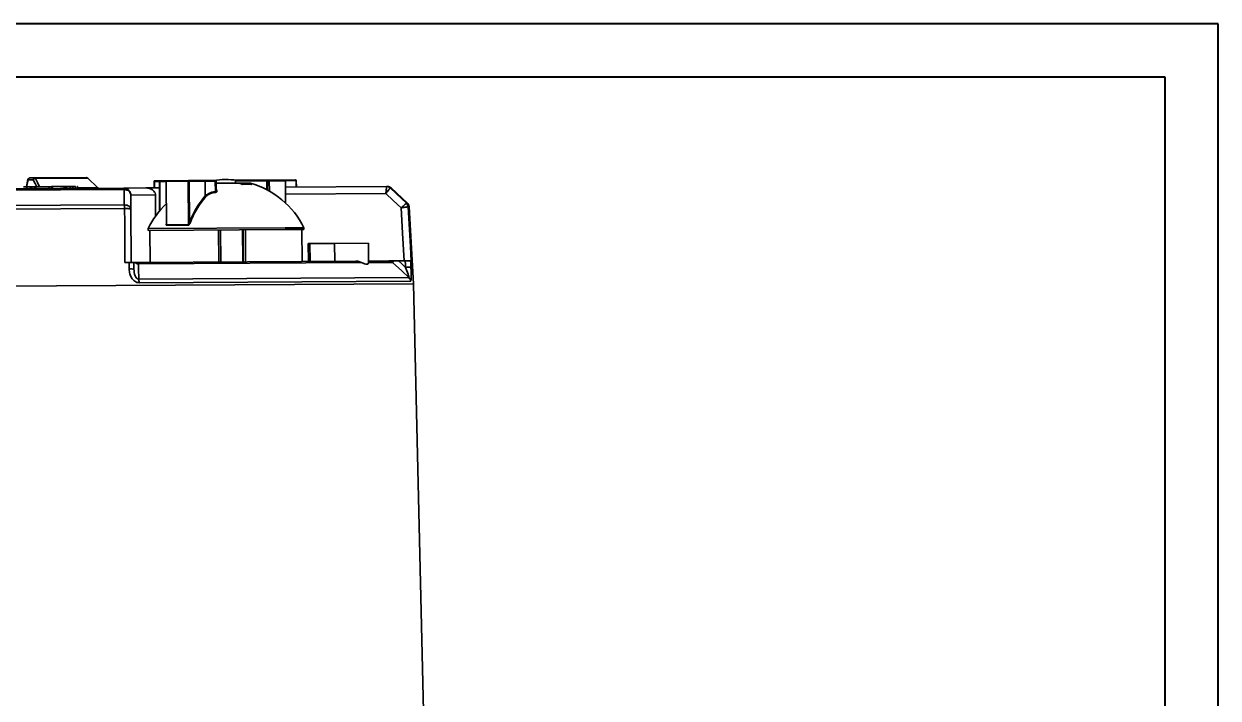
# Model space of a CAD drawing. Header units: millimetres. Extents: x 5231 to 7653, y 7068 to 7959.
# Drawn here: x 7315.3 to 7652.5, y 7769.2 to 7959.5 of the extents above; entities that cross this region are included whole.
import ezdxf

# ---------------------------------------------------------------- set-up
doc = ezdxf.new("R2010")
doc.units = ezdxf.units.MM
doc.linetypes.add('PHANTOM2', pattern=[31.75, 15.875, -3.175, 3.175, -3.175, 3.175, -3.175])
doc.layers.add('AM_5', color=3, linetype='Continuous', lineweight=25)
doc.layers.add('SD', color=7, linetype='PHANTOM2', lineweight=13)
doc.styles.add('标注', font='txt.shx', dxfattribs={"height": 5})
doc.dimstyles.new('3.5-0.5$0', dxfattribs={"dimtxt": 5, "dimasz": 3.5, "dimexe": 3, "dimexo": 0.625, "dimtad": 1, "dimdsep": 46, "dimtxsty": '标注', "dimcen": 3.5, "dimaunit": 1, "dimadec": 0, "dimazin": 2, "dimtfac": 1, "dimtmove": 0, "dimatfit": 3, "dimfxl": 0, "dimarcsym": 0})

# ---------------------------------------------------------------- blocks, each defined once
blk = doc.blocks.new('*D6')
at = {"layer": 'AM_5', "color": 0, "lineweight": -2, "transparency": 16777216}
for p, q in [((7263.67, 7915.65), (7141.15, 7915.65)), ((7144.15, 7537.89), (7144.15, 7912.15)), ((7335.16, 7534.39), (7141.15, 7534.39))]:
    blk.add_line(p, q, dxfattribs=at)
at = {"layer": 'AM_5', "color": 0, "transparency": 16777216}
for points in [[(7143.56, 7912.15), (7144.73, 7912.15), (7144.15, 7915.65)], [(7143.56, 7537.89), (7144.73, 7537.89), (7144.15, 7534.39)]]:
    blk.add_solid(points, dxfattribs=at)
at = {"layer": 'Defpoints', "color": 0, "transparency": 16777216}
for p in [(7144.15, 7915.65), (7264.29, 7915.65), (7335.78, 7534.39)]:
    blk.add_point(p, dxfattribs=at)
at = {"layer": 'AM_5', "color": 0, "transparency": 16777216, "insert": (7141.02, 7725.02), "char_height": 5, "attachment_point": 5, "rotation": 90, "style": '标注'}
blk.add_mtext('385', dxfattribs=at)

msp = doc.modelspace()

# ---------------------------------------------------------------- linework, layer by layer
at = {"color": 7, "linetype": 'Continuous', "lineweight": 25}
for p, q in [((7315.971, 7913.532), (7316.427, 7915.535)), ((7316.427, 7915.535), (7316.504, 7915.722)), ((7316.449, 7915.49), (7317.895, 7915.498)), ((7316.824, 7915.955), (7316.745, 7915.927)), ((7316.82, 7915.959), (7316.885, 7915.975)), ((7318.325, 7916), (7317.032, 7915.993)), ((7332.939, 7916.084), (7318.325, 7916)), ((7318.529, 7915.855), (7333.293, 7915.939)), ((7333.293, 7915.939), (7336.016, 7913.248)), ((7384.373, 7915.415), (7384.373, 7915.378)), ((7392.003, 7915.421), (7388.949, 7915.404)), ((7248.348, 7912.189), (7343.575, 7912.733)), ((7343.453, 7913.144), (7249.378, 7912.607)), ((7315.193, 7913.483), (7316.087, 7913.488)), ((7316.087, 7913.488), (7316.09, 7912.988)), ((7317.108, 7913.493), (7317.555, 7913.496)), ((7317.108, 7913.493), (7317.111, 7912.993)), ((7317.555, 7913.496), (7318.257, 7913.5)), ((7317.555, 7913.496), (7317.558, 7912.996)), ((7318.257, 7913.5), (7318.26, 7913)), ((7318.64, 7913.502), (7322.406, 7913.524)), ((7318.64, 7913.502), (7318.643, 7913.002)), ((7320.46, 7913.575), (7320.461, 7913.513)), ((7322.406, 7913.524), (7323.044, 7913.527)), ((7322.406, 7913.524), (7322.408, 7913.024)), ((7323.044, 7913.527), (7323.047, 7913.027)), ((7323.363, 7913.529), (7323.366, 7913.029)), ((7326.618, 7913.548), (7326.672, 7913.548)), ((7326.682, 7913.548), (7326.937, 7913.55)), ((7326.682, 7913.548), (7326.685, 7913.048)), ((7326.937, 7913.55), (7327.32, 7913.552)), ((7326.937, 7913.55), (7326.94, 7913.05)), ((7327.32, 7913.552), (7328.341, 7913.558)), ((7327.32, 7913.552), (7327.323, 7913.052)), ((7328.341, 7913.558), (7329.043, 7913.562)), ((7328.341, 7913.558), (7328.344, 7913.058)), ((7329.043, 7913.562), (7329.046, 7913.062)), ((7329.809, 7913.566), (7329.812, 7913.066)), ((7330.268, 7913.569), (7330.447, 7913.57)), ((7330.447, 7913.57), (7330.45, 7913.07)), ((7336.016, 7913.248), (7330.449, 7913.216)), ((7349.704, 7913.18), (7343.453, 7913.144)), ((7343.613, 7913.138), (7343.453, 7913.144)), ((7343.575, 7912.733), (7343.616, 7912.731)), ((7353.569, 7913.202), (7349.704, 7913.18)), ((7352.139, 7914.994), (7352.045, 7914.993)), ((7352.055, 7913.193), (7352.045, 7914.993)), ((7352.139, 7914.994), (7353.559, 7915.002)), ((7352.149, 7913.194), (7352.139, 7914.994)), ((7353.758, 7915.203), (7352.244, 7915.194)), ((7353.606, 7906.712), (7353.559, 7915.002)), ((7353.629, 7915.002), (7353.559, 7915.002)), ((7353.629, 7915.002), (7355.43, 7915.012)), ((7353.676, 7906.795), (7353.629, 7915.002)), ((7355.629, 7915.213), (7353.758, 7915.203)), ((7355.473, 7915.013), (7355.43, 7915.012)), ((7355.499, 7902.894), (7355.43, 7915.012)), ((7355.473, 7915.013), (7361.69, 7915.048)), ((7355.544, 7902.729), (7355.473, 7915.013)), ((7361.788, 7915.249), (7355.629, 7915.213)), ((7356.718, 7915.22), (7356.718, 7915.257)), ((7358.991, 7915.27), (7358.991, 7915.233)), ((7360.737, 7915.243), (7360.736, 7915.28)), ((7361.01, 7915.244), (7361.01, 7915.282)), ((7361.941, 7915.049), (7361.69, 7915.048)), ((7361.69, 7915.048), (7361.761, 7902.765)), ((7366.318, 7915.274), (7361.788, 7915.249)), ((7361.941, 7915.049), (7366.471, 7915.075)), ((7362.008, 7903.337), (7361.941, 7915.049)), ((7362.7, 7915.291), (7362.7, 7915.254)), ((7362.907, 7915.293), (7362.907, 7915.255)), ((7364.085, 7915.299), (7364.085, 7915.262)), ((7364.656, 7915.265), (7364.656, 7915.302)), ((7369.364, 7915.292), (7366.318, 7915.274)), ((7366.471, 7915.075), (7369.327, 7915.092)), ((7366.495, 7910.895), (7366.471, 7915.075)), ((7369.565, 7915.093), (7369.327, 7915.092)), ((7369.327, 7915.092), (7369.344, 7912.067)), ((7369.565, 7915.093), (7369.58, 7912.359)), ((7376.096, 7914.527), (7369.568, 7914.49)), ((7375.019, 7914.524), (7369.568, 7914.493)), ((7369.58, 7912.37), (7369.58, 7912.359)), ((7375.019, 7914.521), (7375.015, 7915.124)), ((7375.016, 7915.124), (7375.015, 7915.124)), ((7375.016, 7915.124), (7383.869, 7915.175)), ((7375.019, 7914.521), (7375.016, 7915.124)), ((7383.846, 7915.375), (7375.214, 7915.325)), ((7376.096, 7914.527), (7378.693, 7914.542)), ((7379.293, 7914.545), (7378.693, 7914.542)), ((7378.695, 7914.215), (7378.693, 7914.542)), ((7380.818, 7915.357), (7380.818, 7915.395)), ((7382.345, 7915.366), (7382.345, 7915.404)), ((7382.883, 7915.407), (7382.883, 7915.369)), ((7383.551, 7915.373), (7383, 7915.37)), ((7384.419, 7915.378), (7383.846, 7915.375)), ((7384.047, 7915.176), (7383.869, 7915.175)), ((7383.869, 7915.175), (7383.883, 7912.684)), ((7384.047, 7915.176), (7384.572, 7915.179)), ((7384.047, 7915.176), (7384.062, 7912.589)), ((7388.949, 7915.404), (7384.419, 7915.378)), ((7384.572, 7915.179), (7389.102, 7915.205)), ((7384.589, 7912.296), (7384.572, 7915.179)), ((7389.102, 7915.205), (7389.138, 7908.944)), ((7389.15, 7915.205), (7389.102, 7915.205)), ((7389.15, 7915.205), (7392.191, 7915.222)), ((7389.15, 7915.205), (7389.186, 7908.899)), ((7417.692, 7913.568), (7389.161, 7913.405)), ((7392.191, 7915.222), (7392.202, 7913.422)), ((7392.205, 7915.222), (7392.191, 7915.222)), ((7392.205, 7915.222), (7392.215, 7913.422)), ((7417.692, 7913.568), (7417.691, 7913.565)), ((7417.948, 7913.569), (7417.692, 7913.568)), ((7418.723, 7913.161), (7418.724, 7913.162)), ((7418.724, 7913.162), (7418.983, 7913.163)), ((7418.983, 7913.163), (7423.564, 7908.866)), ((7345.464, 7911.155), (7352.415, 7911.195)), ((7345.487, 7907.106), (7345.464, 7911.155)), ((7352.449, 7905.209), (7352.415, 7911.195)), ((7389.172, 7911.405), (7417.504, 7911.567)), ((7423.317, 7908.864), (7423.314, 7908.862)), ((7423.564, 7908.866), (7423.317, 7908.864)), ((7243.357, 7906.827), (7343.689, 7907.4)), ((7343.632, 7908.409), (7243.816, 7907.839)), ((7343.701, 7908.405), (7343.632, 7908.409)), ((7343.689, 7907.4), (7343.707, 7907.399)), ((7345.572, 7892.156), (7345.487, 7907.106)), ((7423.786, 7907.857), (7423.787, 7907.857)), ((7423.787, 7907.857), (7424.035, 7907.859)), ((7424.035, 7907.859), (7425.298, 7886.137)), ((7355.525, 7902.633), (7361.749, 7902.669)), ((7361.761, 7902.765), (7355.544, 7902.729)), ((7389.095, 7901.904), (7394.366, 7901.934)), ((7394.366, 7901.934), (7394.369, 7901.434)), ((7350.366, 7901.683), (7389.095, 7901.904)), ((7350.369, 7901.183), (7350.366, 7901.683)), ((7350.369, 7901.183), (7389.098, 7901.404)), ((7350.921, 7892.186), (7350.869, 7901.186)), ((7370.253, 7901.297), (7370.304, 7892.297)), ((7370.802, 7901.3), (7370.854, 7892.3)), ((7377.01, 7901.335), (7377.062, 7892.335)), ((7377.181, 7901.336), (7377.232, 7892.336)), ((7377.857, 7892.34), (7377.806, 7901.34)), ((7389.098, 7901.404), (7394.369, 7901.434)), ((7393.764, 7901.431), (7393.816, 7892.431)), ((7393.767, 7901.431), (7393.818, 7892.431)), ((7396.055, 7897.444), (7395.591, 7897.441)), ((7395.62, 7892.441), (7395.591, 7897.441)), ((7403.007, 7897.484), (7396.055, 7897.444)), ((7396.055, 7897.444), (7396.084, 7892.444)), ((7412.543, 7897.538), (7403.007, 7897.484)), ((7403.007, 7897.484), (7403.036, 7892.484)), ((7412.543, 7897.538), (7412.574, 7892.083)), ((7343.792, 7892.145), (7344.968, 7892.152)), ((7346.327, 7890.242), (7346.283, 7892.16)), ((7347.608, 7891.755), (7410.583, 7892.115)), ((7408.992, 7892.518), (7347.757, 7892.168)), ((7418.325, 7892.571), (7412.571, 7892.538)), ((7412.572, 7892.126), (7419.388, 7892.165)), ((7421.098, 7892.587), (7422.968, 7892.598)), ((7424.461, 7892.606), (7424.675, 7892.607)), ((7425.298, 7886.137), (7242.342, 7885.092)), ((7423.999, 7887.868), (7347.716, 7887.432)), ((7347.793, 7886.423), (7424.466, 7886.861)), ((7425.298, 7886.137), (7428.299, 7756.626))]:
    msp.add_line(p, q, dxfattribs=at)
at = {"color": 7, "linetype": 'Continuous', "lineweight": 25, "flags": 128}
for points in [[(7315.993, 7913.487), (7316.248, 7914.609), (7316.449, 7915.49)], [(7317.895, 7915.498), (7318.463, 7914.381), (7318.91, 7913.504)], [(7319.721, 7913.508), (7319.132, 7914.668), (7318.529, 7915.855)], [(7343.616, 7912.731), (7343.626, 7909.989), (7343.632, 7908.409)], [(7352.244, 7915.194), (7352.223, 7915.19), (7352.203, 7915.179), (7352.185, 7915.16), (7352.169, 7915.135), (7352.156, 7915.105), (7352.147, 7915.07), (7352.141, 7915.033), (7352.139, 7914.994)], [(7353.758, 7915.203), (7353.733, 7915.199), (7353.708, 7915.187), (7353.686, 7915.169), (7353.666, 7915.144), (7353.65, 7915.113), (7353.639, 7915.079), (7353.631, 7915.041), (7353.629, 7915.002)], [(7361.69, 7915.048), (7361.692, 7915.087), (7361.698, 7915.125), (7361.706, 7915.159), (7361.719, 7915.19), (7361.733, 7915.215), (7361.75, 7915.233), (7361.769, 7915.245), (7361.788, 7915.249)], [(7423.317, 7908.864), (7420.396, 7911.597), (7418.723, 7913.161)], [(7417.504, 7911.567), (7419.568, 7909.635), (7421.806, 7907.542)], [(7343.707, 7907.399), (7343.729, 7903.405), (7343.792, 7892.145)], [(7421.806, 7907.542), (7422.223, 7900.392), (7422.677, 7892.596)], [(7424.675, 7892.607), (7424.442, 7896.601), (7423.786, 7907.857)], [(7344.968, 7892.152), (7344.992, 7891.108), (7345.011, 7890.287)], [(7419.388, 7892.165), (7421.97, 7889.759), (7423.999, 7887.868)], [(7423.073, 7890.747), (7421.967, 7891.777), (7421.098, 7892.587)], [(7422.968, 7892.598), (7423.027, 7891.561), (7423.073, 7890.747)], [(7424.563, 7890.808), (7424.506, 7891.815), (7424.461, 7892.606)]]:
    msp.add_lwpolyline(points, dxfattribs=at)
at = {"color": 7, "linetype": 'Continuous', "lineweight": 25}
for centre, radius, start, end in [((7316.475, 7915.53), 0.0477, 173.89722, 237.50074), ((7316.531, 7915.725), 0.0277, 187.448, 239.51478), ((7318.364, 7915.532), 0.47, 94.72913, 184.13844), ((7318.517, 7915.135), 0.72, 89.04269, 149.75903), ((7318.301, 7915.752), 0.25, 24.47875, 84.53044), ((7332.942, 7915.584), 0.5, 45.32718, 90.32718), ((7372.262, 7891.029), 24.5, 82.62064, 98.03372), ((7392.005, 7915.221), 0.2, 0.32718, 90.32718), ((7391.998, 7915.228), 0.194, 358.42046, 88.28421), ((7316.018, 7913.527), 0.0478, 173.98162, 237.46332), ((7336.367, 7913.603), 0.5, 225.32718, 270.32718), ((7342.954, 7912.772), 0.622, 356.38761, 36.73012), ((7341.784, 7912.924), 1.842, 353.98238, 6.67198), ((7352.245, 7914.994), 0.2, 90.32718, 180.32718), ((7353.759, 7915.003), 0.2, 90.32718, 180.32718), ((7355.63, 7915.013), 0.2, 90.32718, 180.32718), ((7355.655, 7915.033), 0.182, 98.151, 186.43944), ((7361.761, 7915.07), 0.181, 353.63796, 81.51555), ((7366.291, 7915.095), 0.181, 353.63796, 81.51555), ((7369.616, 7915.141), 0.294, 149.23284, 189.75747), ((7368.704, 7912.03), 0.641, 347.9766, 3.31519), ((7369.365, 7915.092), 0.2, 0.32718, 90.32718), ((7369.766, 7912.381), 0.186, 183.41832, 280.94543), ((7375.215, 7915.125), 0.2, 90.32718, 180.32718), ((7375.215, 7915.125), 0.2, 90.36165, 180.36161), ((7370.708, 7899.944), 15.546, 65.80231, 69.72345), ((7378.434, 7904.422), 9.796, 82.70795, 97.94641), ((7373.306, 7899.959), 15.546, 65.80231, 69.72345), ((7372.428, 7891.027), 24.5, 26.43609, 73.72563), ((7383.847, 7915.175), 0.2, 0.32718, 90.32718), ((7383.388, 7915.221), 0.482, 354.44705, 18.51687), ((7384.392, 7915.199), 0.181, 353.63796, 81.51555), ((7388.95, 7915.204), 0.2, 0.32718, 90.32718), ((7388.923, 7915.225), 0.181, 353.63796, 81.51555), ((7417.698, 7912.063), 1.502, 46.98293, 90.25908), ((7417.701, 7912.075), 1.493, 46.72095, 90.31343), ((7417.957, 7912.069), 1.5, 46.82718, 90.32718), ((7372.428, 7891.027), 24.5, 133.81376, 154.21827), ((7383.997, 7895.394), 23.38, 138.46759, 160.13794), ((7384.054, 7895.359), 23.19, 138.46759, 160.13794), ((7366.759, 7911.02), 0.292, 205.26315, 257.0983), ((7422.284, 7907.766), 1.504, 3.46541, 46.77607), ((7422.287, 7907.771), 1.502, 3.30476, 46.72965), ((7422.538, 7907.772), 1.5, 3.32718, 46.82718), ((7333.972, 7907.355), 9.717, 0.26496, 6.22809), ((7333.831, 7907.846), 9.886, 357.41049, 3.24387), ((7355.298, 7902.727), 0.245, 337.61697, 0.53997), ((7361.388, 7902.761), 0.373, 345.76368, 0.59991), ((7362.294, 7903.687), 0.452, 230.81935, 263.60596), ((7347.678, 7893.431), 1.677, 229.19778, 267.62614), ((7411.079, 7900.65), 11.875, 314.39715, 317.18568), ((7345.457, 7884.04), 6.263, 82.01591, 94.08319), ((7424.908, 7864.074), 26.736, 90.73989, 93.9361), ((7340.729, 7886.392), 7.063, 0.24972, 8.46621), ((7422.963, 7886.775), 1.506, 3.25708, 46.52058)]:
    msp.add_arc(centre, radius, start, end, dxfattribs=at)
for points, knots in [([(7316.449, 7915.49), (7316.456, 7915.529), (7316.47, 7915.602), (7316.502, 7915.67), (7316.517, 7915.701)], [0, 0, 0, 0, 0.54466873, 1, 1, 1, 1]), ([(7316.517, 7915.701), (7316.543, 7915.742), (7316.6, 7915.829), (7316.72, 7915.916), (7316.867, 7915.979), (7316.971, 7915.988), (7317.032, 7915.993)], [0, 0, 0, 0, 0.2335598, 0.4987543, 0.7053199, 1, 1, 1, 1]), ([(7317.032, 7915.993), (7316.977, 7915.988), (7316.884, 7915.979), (7316.752, 7915.916), (7316.644, 7915.83), (7316.594, 7915.742), (7316.57, 7915.702)], [0, 0, 0, 0, 0.2964987, 0.501239, 0.7666988, 1, 1, 1, 1]), ([(7316.88, 7915.974), (7316.883, 7915.975), (7316.931, 7915.992), (7317.11, 7915.998), (7316.971, 7915.983), (7316.9, 7915.976)], [0, 0, 0, 0, 0.0336044, 0.509816, 1, 1, 1, 1]), ([(7316.087, 7913.488), (7316.157, 7913.488), (7316.299, 7913.489), (7316.68, 7913.491), (7316.946, 7913.493), (7317.108, 7913.493)], [0, 0, 0, 0, 0.2754663, 0.5570589, 1, 1, 1, 1]), ([(7318.257, 7913.5), (7318.308, 7913.5), (7318.399, 7913.501), (7318.566, 7913.502), (7318.64, 7913.502)], [0, 0, 0, 0, 0.5599448, 1, 1, 1, 1]), ([(7323.044, 7913.527), (7323.065, 7913.527), (7323.1, 7913.528), (7323.195, 7913.528), (7323.274, 7913.529), (7323.333, 7913.529), (7323.363, 7913.529)], [0, 0, 0, 0, 0.33996861, 0.55997887, 0.77998975, 1, 1, 1, 1]), ([(7323.363, 7913.529), (7323.785, 7913.532), (7324.629, 7913.536), (7325.927, 7913.544), (7326.659, 7913.548), (7326.674, 7913.548), (7326.682, 7913.548)], [0, 0, 0, 0, 0.2809181, 0.5618322, 0.7793916, 1, 1, 1, 1]), ([(7329.043, 7913.562), (7329.14, 7913.562), (7329.263, 7913.563), (7329.493, 7913.564), (7329.606, 7913.565), (7329.742, 7913.566), (7329.809, 7913.566)], [0, 0, 0, 0, 0.5600481, 0.7067506, 0.8534517, 1, 1, 1, 1]), ([(7345.464, 7911.155), (7345.464, 7911.159), (7345.462, 7911.403), (7345.367, 7911.892), (7344.978, 7912.517), (7344.406, 7912.954), (7343.915, 7913.11), (7343.652, 7913.135), (7343.613, 7913.138)], [0, 0, 0, 0, 0.003259, 0.2475358, 0.4923987, 0.7330982, 0.9608921, 1, 1, 1, 1]), ([(7345.464, 7911.155), (7345.464, 7911.158), (7345.462, 7911.352), (7345.368, 7911.741), (7344.98, 7912.239), (7344.408, 7912.586), (7343.917, 7912.709), (7343.654, 7912.728), (7343.616, 7912.731)], [0, 0, 0, 0, 0.003259, 0.2475358, 0.4923987, 0.7330982, 0.9608921, 1, 1, 1, 1]), ([(7352.415, 7911.195), (7352.413, 7911.25), (7352.41, 7911.337), (7352.365, 7911.618), (7352.2, 7912.022), (7351.739, 7912.545), (7350.985, 7912.996), (7350.239, 7913.171), (7349.785, 7913.178), (7349.704, 7913.18)], [0, 0, 0, 0, 0.0444337, 0.07132221, 0.23117399, 0.38988779, 0.6308738, 0.93409773, 1, 1, 1, 1]), ([(7369.344, 7912.067), (7369.272, 7912.064), (7368.873, 7912.045), (7368.136, 7911.895), (7367.191, 7911.496), (7366.742, 7911.109), (7366.495, 7910.895)], [0, 0, 0, 0, 0.0646751, 0.357229, 0.6459454, 1, 1, 1, 1]), ([(7369.331, 7911.896), (7369.371, 7911.9), (7369.452, 7911.907), (7369.568, 7911.943), (7369.672, 7911.995), (7369.756, 7912.065), (7369.8, 7912.137), (7369.801, 7912.181), (7369.801, 7912.199)], [0, 0, 0, 0, 0.1540842, 0.3077863, 0.4712038, 0.6571656, 0.8674974, 1, 1, 1, 1]), ([(7369.58, 7912.359), (7369.579, 7912.345), (7369.579, 7912.304), (7369.558, 7912.237), (7369.517, 7912.168), (7369.466, 7912.115), (7369.422, 7912.088), (7369.382, 7912.072), (7369.361, 7912.069), (7369.344, 7912.067)], [0, 0, 0, 0, 0.1166, 0.3532222, 0.555779, 0.7226045, 0.8664691, 0.8879492, 1, 1, 1, 1]), ([(7369.801, 7912.199), (7369.794, 7912.299), (7369.778, 7912.52), (7369.649, 7912.68), (7369.578, 7912.766)], [0, 0, 0, 0, 0.4577821, 1, 1, 1, 1]), ([(7417.504, 7911.567), (7417.504, 7911.57), (7417.518, 7911.723), (7417.554, 7912.098), (7417.605, 7912.646), (7417.651, 7913.133), (7417.682, 7913.471), (7417.688, 7913.534), (7417.691, 7913.565)], [0, 0, 0, 0, 0.0031973, 0.151991, 0.37218, 0.5820421, 0.7892833, 1, 1, 1, 1]), ([(7417.504, 7911.567), (7417.506, 7911.569), (7417.599, 7911.691), (7417.828, 7911.99), (7418.162, 7912.428), (7418.459, 7912.816), (7418.666, 7913.086), (7418.704, 7913.136), (7418.723, 7913.161)], [0, 0, 0, 0, 0.00319735, 0.15199097, 0.37217998, 0.58204207, 0.78928329, 1, 1, 1, 1]), ([(7366.694, 7910.735), (7366.922, 7910.947), (7367.335, 7911.328), (7368.209, 7911.725), (7368.894, 7911.875), (7369.264, 7911.893), (7369.331, 7911.896)], [0, 0, 0, 0, 0.35692605, 0.64558806, 0.93595733, 1, 1, 1, 1]), ([(7421.806, 7907.542), (7421.809, 7907.544), (7421.913, 7907.635), (7422.185, 7907.873), (7422.593, 7908.231), (7422.969, 7908.56), (7423.234, 7908.792), (7423.287, 7908.839), (7423.314, 7908.862)], [0, 0, 0, 0, 0.003239, 0.1386685, 0.3626448, 0.5758514, 0.7860704, 1, 1, 1, 1]), ([(7345.487, 7907.106), (7345.487, 7907.108), (7345.486, 7907.269), (7345.392, 7907.592), (7345.003, 7908.001), (7344.417, 7908.305), (7343.941, 7908.372), (7343.701, 7908.405)], [0, 0, 0, 0, 0.0033242, 0.2530387, 0.5034573, 0.7495242, 1, 1, 1, 1]), ([(7345.487, 7907.106), (7345.487, 7907.107), (7345.486, 7907.144), (7345.394, 7907.218), (7345.007, 7907.311), (7344.423, 7907.379), (7343.947, 7907.393), (7343.707, 7907.399)], [0, 0, 0, 0, 0.0033242, 0.2530387, 0.5034572, 0.7495242, 1, 1, 1, 1]), ([(7421.806, 7907.542), (7421.809, 7907.543), (7421.946, 7907.564), (7422.303, 7907.621), (7422.839, 7907.706), (7423.332, 7907.785), (7423.68, 7907.84), (7423.75, 7907.851), (7423.786, 7907.857)], [0, 0, 0, 0, 0.003239, 0.1386685, 0.3626448, 0.5758514, 0.7860703, 1, 1, 1, 1]), ([(7355.498, 7903.076), (7355.475, 7903.003), (7355.433, 7902.871), (7355.435, 7902.732), (7355.464, 7902.661), (7355.494, 7902.636), (7355.518, 7902.634), (7355.525, 7902.633)], [0, 0, 0, 0, 0.3813518, 0.6903786, 0.8180443, 0.9468533, 1, 1, 1, 1]), ([(7355.544, 7902.729), (7355.54, 7902.73), (7355.532, 7902.731), (7355.522, 7902.742), (7355.51, 7902.766), (7355.5, 7902.814), (7355.502, 7902.859), (7355.502, 7902.886)], [0, 0, 0, 0, 0.084163, 0.1883389, 0.3178741, 0.5961924, 1, 1, 1, 1]), ([(7361.749, 7902.669), (7361.77, 7902.671), (7361.817, 7902.677), (7361.902, 7902.724), (7362.02, 7902.83), (7362.146, 7903.01), (7362.21, 7903.16), (7362.243, 7903.238)], [0, 0, 0, 0, 0.0853698, 0.1907986, 0.3564235, 0.6664713, 1, 1, 1, 1]), ([(7362.008, 7903.337), (7361.992, 7903.259), (7361.961, 7903.112), (7361.9, 7902.935), (7361.842, 7902.825), (7361.803, 7902.782), (7361.778, 7902.767), (7361.767, 7902.766), (7361.761, 7902.765)], [0, 0, 0, 0, 0.37338007, 0.70421568, 0.86098709, 0.94389358, 0.96691758, 1, 1, 1, 1]), ([(7344.968, 7892.152), (7345.133, 7892.153), (7345.345, 7892.154), (7345.679, 7892.156), (7345.97, 7892.158), (7346.232, 7892.159), (7346.266, 7892.16), (7346.283, 7892.16)], [0, 0, 0, 0, 0.2326691, 0.2977546, 0.5306269, 0.7634909, 1, 1, 1, 1]), ([(7346.283, 7892.16), (7346.31, 7892.16), (7346.345, 7892.16), (7346.537, 7892.161), (7346.582, 7892.161)], [0, 0, 0, 0, 0.7661428, 1, 1, 1, 1]), ([(7346.582, 7892.161), (7346.698, 7892.162), (7346.917, 7892.163), (7347.331, 7892.166), (7347.612, 7892.167), (7347.755, 7892.168), (7347.757, 7892.168)], [0, 0, 0, 0, 0.35966206, 0.67688967, 0.9958401, 1, 1, 1, 1]), ([(7347.608, 7891.755), (7347.626, 7891.861), (7347.654, 7892.029), (7347.707, 7892.147), (7347.74, 7892.161), (7347.757, 7892.168)], [0, 0, 0, 0, 0.4463965, 0.7099365, 1, 1, 1, 1]), ([(7408.992, 7892.518), (7409.186, 7892.507), (7409.772, 7892.474), (7410.258, 7892.259), (7410.583, 7892.115)], [0, 0, 0, 0, 0.3321069, 1, 1, 1, 1]), ([(7410.583, 7892.115), (7410.9, 7891.968), (7411.543, 7891.671), (7412.222, 7891.583), (7412.551, 7891.765), (7412.566, 7892.019), (7412.572, 7892.126)], [0, 0, 0, 0, 0.2717075, 0.5504517, 0.811632, 1, 1, 1, 1]), ([(7418.325, 7892.571), (7418.327, 7892.571), (7418.471, 7892.572), (7418.758, 7892.574), (7419.23, 7892.576), (7419.596, 7892.578), (7419.791, 7892.579)], [0, 0, 0, 0, 0.0041314, 0.3230609, 0.6401857, 1, 1, 1, 1]), ([(7418.325, 7892.571), (7418.436, 7892.565), (7418.649, 7892.553), (7419.024, 7892.437), (7419.247, 7892.27), (7419.388, 7892.165)], [0, 0, 0, 0, 0.2879517, 0.5508088, 1, 1, 1, 1]), ([(7419.791, 7892.579), (7420.027, 7892.581), (7420.446, 7892.583), (7420.899, 7892.586), (7421.098, 7892.587)], [0, 0, 0, 0, 0.561758, 1, 1, 1, 1]), ([(7422.968, 7892.598), (7423.137, 7892.599), (7423.475, 7892.601), (7423.925, 7892.603), (7424.265, 7892.605), (7424.422, 7892.606), (7424.453, 7892.606), (7424.461, 7892.606)], [0, 0, 0, 0, 0.2297532, 0.4595156, 0.6890466, 0.9182809, 1, 1, 1, 1]), ([(7345.011, 7890.287), (7345.048, 7889.832), (7345.119, 7888.959), (7345.551, 7887.929), (7346.06, 7887.23), (7346.567, 7886.797), (7347.151, 7886.481), (7347.583, 7886.442), (7347.793, 7886.423)], [0, 0, 0, 0, 0.2597265, 0.4990194, 0.6272189, 0.7512491, 0.8793284, 1, 1, 1, 1]), ([(7347.716, 7887.432), (7347.66, 7887.432), (7347.551, 7887.432), (7347.33, 7887.506), (7347.08, 7887.695), (7346.844, 7888.013), (7346.438, 7888.84), (7346.377, 7889.612), (7346.327, 7890.242)], [0, 0, 0, 0, 0.0476264, 0.0944048, 0.1941265, 0.3084995, 0.4353741, 1, 1, 1, 1]), ([(7347.716, 7887.432), (7347.696, 7888.239), (7347.66, 7889.681), (7347.624, 7891.121), (7347.608, 7891.755)], [0, 0, 0, 0, 0.55999991, 1, 1, 1, 1]), ([(7423.073, 7890.747), (7423.32, 7890.106), (7423.623, 7889.321), (7423.898, 7888.477), (7423.993, 7888.149), (7424.032, 7887.951), (7424.027, 7887.871), (7424.008, 7887.869), (7423.999, 7887.868)], [0, 0, 0, 0, 0.5629853, 0.6904187, 0.8057417, 0.9061003, 0.9528015, 1, 1, 1, 1]), ([(7424.466, 7886.861), (7424.493, 7886.882), (7424.548, 7886.925), (7424.6, 7887.252), (7424.633, 7887.698), (7424.648, 7888.412), (7424.631, 7889.46), (7424.586, 7890.347), (7424.563, 7890.808)], [0, 0, 0, 0, 0.1205854, 0.2488681, 0.3727834, 0.5012585, 0.7408348, 1, 1, 1, 1])]:
    msp.add_open_spline(points, degree=3, knots=knots, dxfattribs=at)
at = {"layer": 'SD', "linetype": 'ByBlock', "lineweight": 30}
for p, q in [((7652.524, 7959.468), (6392.524, 7959.468)), ((7652.524, 7068.468), (7652.524, 7959.468)), ((7637.524, 7944.468), (6467.524, 7944.468)), ((7637.524, 7083.468), (7637.524, 7944.468))]:
    msp.add_line(p, q, dxfattribs=at)

# ---------------------------------------------------------------- dimensions: what is measured, and where the dimension line sits
at = {"layer": 'AM_5'}
dim = msp.add_linear_dim(base=(7144.145, 7915.654), p1=(7335.784, 7534.394), p2=(7264.295, 7915.654), angle=90, text='385', dimstyle='3.5-0.5$0', override={"dimpost": '', "dimarcsym": 1}, dxfattribs=at)
dim.commit()
dim.dimension.update_dxf_attribs({"geometry": '*D6', "text_midpoint": (7141.02, 7725.024)})

doc.saveas('drawing.dxf')
